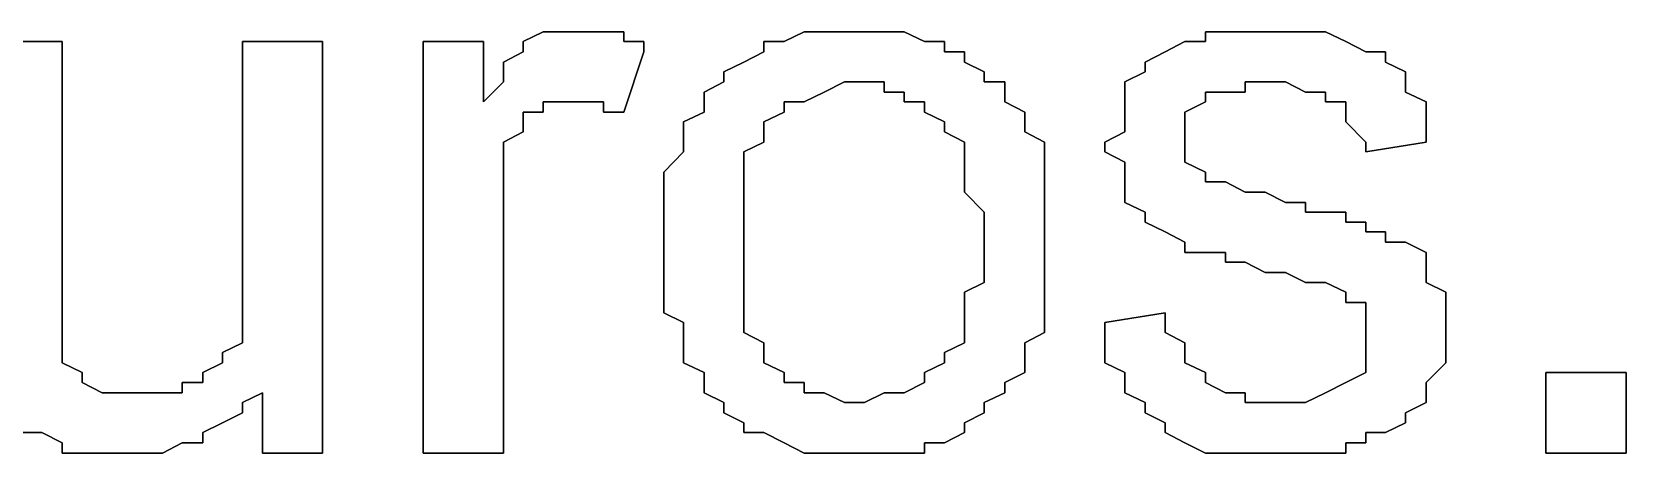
# Model space of a CAD drawing. Header units: metres. Extents: x 2.9 to 42.8, y 1.7 to 28.7.
# Drawn here: x 40.4406 to 40.7211, y 17.8364 to 17.9105 of the extents above; entities that cross this region are included whole.
import ezdxf

# ---------------------------------------------------------------- set-up
doc = ezdxf.new("R2010")
doc.units = ezdxf.units.M
doc.layers.add('GRIS', color=8, linetype='Continuous')

msp = doc.modelspace()

# ---------------------------------------------------------------- linework, layer by layer
at = {"layer": 'GRIS', "lineweight": -3}
for points in [[(40.5306, 17.9105), (40.5271, 17.9088), (40.5306, 17.9105)], [(40.5342, 17.9105), (40.5306, 17.9105), (40.5342, 17.9105)], [(40.5377, 17.9105), (40.5342, 17.9105), (40.5377, 17.9105)], [(40.5412, 17.9105), (40.5377, 17.9105), (40.5412, 17.9105)], [(40.5448, 17.9105), (40.5412, 17.9105), (40.5448, 17.9105)], [(40.5448, 17.9088), (40.5448, 17.9105), (40.5448, 17.9088)], [(40.5765, 17.9105), (40.573, 17.9088), (40.5765, 17.9105)], [(40.58, 17.9105), (40.5765, 17.9105), (40.58, 17.9105)], [(40.5836, 17.9105), (40.58, 17.9105), (40.5836, 17.9105)], [(40.5871, 17.9105), (40.5836, 17.9105), (40.5871, 17.9105)], [(40.5906, 17.9105), (40.5871, 17.9105), (40.5906, 17.9105)], [(40.5941, 17.9105), (40.5906, 17.9105), (40.5941, 17.9105)], [(40.5977, 17.9088), (40.5941, 17.9105), (40.5977, 17.9088)], [(40.6506, 17.9105), (40.6471, 17.9105), (40.6506, 17.9105)], [(40.6471, 17.9105), (40.6471, 17.9088), (40.6471, 17.9105)], [(40.6541, 17.9105), (40.6506, 17.9105), (40.6541, 17.9105)], [(40.6576, 17.9105), (40.6541, 17.9105), (40.6576, 17.9105)], [(40.6612, 17.9105), (40.6576, 17.9105), (40.6612, 17.9105)], [(40.6647, 17.9105), (40.6612, 17.9105), (40.6647, 17.9105)], [(40.6682, 17.9105), (40.6647, 17.9105), (40.6682, 17.9105)], [(40.6718, 17.9088), (40.6682, 17.9105), (40.6718, 17.9088)], [(40.446, 17.9088), (40.4319, 17.9088), (40.446, 17.9088)], [(40.446, 17.87), (40.446, 17.9088), (40.446, 17.87)], [(40.4918, 17.9088), (40.4777, 17.9088), (40.4918, 17.9088)], [(40.4777, 17.9088), (40.4777, 17.87), (40.4777, 17.9088)], [(40.4918, 17.8364), (40.4918, 17.9088), (40.4918, 17.8364)], [(40.5201, 17.9088), (40.5095, 17.9088), (40.5201, 17.9088)], [(40.5095, 17.9088), (40.5095, 17.8364), (40.5095, 17.9088)], [(40.5201, 17.8982), (40.5201, 17.9088), (40.5201, 17.8982)], [(40.5271, 17.907), (40.5236, 17.9052), (40.5271, 17.907)], [(40.5271, 17.9088), (40.5271, 17.907), (40.5271, 17.9088)], [(40.5483, 17.9088), (40.5448, 17.9088), (40.5483, 17.9088)], [(40.5448, 17.8964), (40.5483, 17.907), (40.5448, 17.8964)], [(40.5483, 17.907), (40.5483, 17.9088), (40.5483, 17.907)], [(40.5694, 17.907), (40.5659, 17.9052), (40.5694, 17.907)], [(40.573, 17.9088), (40.5694, 17.9088), (40.573, 17.9088)], [(40.5694, 17.9088), (40.5694, 17.907), (40.5694, 17.9088)], [(40.6012, 17.9088), (40.5977, 17.9088), (40.6012, 17.9088)], [(40.6012, 17.907), (40.6012, 17.9088), (40.6012, 17.907)], [(40.6047, 17.907), (40.6012, 17.907), (40.6047, 17.907)], [(40.6047, 17.9052), (40.6047, 17.907), (40.6047, 17.9052)], [(40.64, 17.907), (40.6365, 17.9052), (40.64, 17.907)], [(40.6435, 17.9088), (40.64, 17.907), (40.6435, 17.9088)], [(40.6471, 17.9088), (40.6435, 17.9088), (40.6471, 17.9088)], [(40.6753, 17.907), (40.6718, 17.9088), (40.6753, 17.907)], [(40.6788, 17.907), (40.6753, 17.907), (40.6788, 17.907)], [(40.6788, 17.9052), (40.6788, 17.907), (40.6788, 17.9052)], [(40.5236, 17.9052), (40.5236, 17.9035), (40.5236, 17.9052)], [(40.5659, 17.9052), (40.5624, 17.9035), (40.5659, 17.9052)], [(40.6082, 17.9035), (40.6047, 17.9052), (40.6082, 17.9035)], [(40.6365, 17.9052), (40.6365, 17.9035), (40.6365, 17.9052)], [(40.6823, 17.9035), (40.6788, 17.9052), (40.6823, 17.9035)], [(40.5236, 17.9017), (40.5201, 17.8982), (40.5236, 17.9017)], [(40.5236, 17.9035), (40.5236, 17.9017), (40.5236, 17.9035)], [(40.5624, 17.9017), (40.5589, 17.8999), (40.5624, 17.9017)], [(40.5624, 17.9035), (40.5624, 17.9017), (40.5624, 17.9035)], [(40.58, 17.8999), (40.5836, 17.9017), (40.58, 17.8999)], [(40.5836, 17.9017), (40.5871, 17.9017), (40.5836, 17.9017)], [(40.5871, 17.9017), (40.5906, 17.9017), (40.5871, 17.9017)], [(40.5906, 17.9017), (40.5906, 17.8999), (40.5906, 17.9017)], [(40.6082, 17.9017), (40.6082, 17.9035), (40.6082, 17.9017)], [(40.6118, 17.9017), (40.6082, 17.9017), (40.6118, 17.9017)], [(40.6118, 17.8999), (40.6118, 17.9017), (40.6118, 17.8999)], [(40.6365, 17.9035), (40.6329, 17.9017), (40.6365, 17.9035)], [(40.6329, 17.9017), (40.6329, 17.8999), (40.6329, 17.9017)], [(40.6541, 17.8999), (40.6541, 17.9017), (40.6541, 17.8999)], [(40.6541, 17.9017), (40.6576, 17.9017), (40.6541, 17.9017)], [(40.6576, 17.9017), (40.6612, 17.9017), (40.6576, 17.9017)], [(40.6612, 17.9017), (40.6647, 17.8999), (40.6612, 17.9017)], [(40.6823, 17.9017), (40.6823, 17.9035), (40.6823, 17.9017)], [(40.6823, 17.8999), (40.6823, 17.9017), (40.6823, 17.8999)], [(40.5589, 17.8999), (40.5589, 17.8982), (40.5589, 17.8999)], [(40.5765, 17.8982), (40.58, 17.8999), (40.5765, 17.8982)], [(40.5906, 17.8999), (40.5941, 17.8999), (40.5906, 17.8999)], [(40.5941, 17.8999), (40.5941, 17.8982), (40.5941, 17.8999)], [(40.6118, 17.8982), (40.6118, 17.8999), (40.6118, 17.8982)], [(40.6329, 17.8999), (40.6329, 17.8982), (40.6329, 17.8999)], [(40.6471, 17.8982), (40.6471, 17.8999), (40.6471, 17.8982)], [(40.6471, 17.8999), (40.6506, 17.8999), (40.6471, 17.8999)], [(40.6506, 17.8999), (40.6541, 17.8999), (40.6506, 17.8999)], [(40.6647, 17.8999), (40.6682, 17.8999), (40.6647, 17.8999)], [(40.6682, 17.8999), (40.6682, 17.8982), (40.6682, 17.8999)], [(40.6859, 17.8982), (40.6823, 17.8999), (40.6859, 17.8982)], [(40.5271, 17.8947), (40.5271, 17.8964), (40.5271, 17.8947)], [(40.5271, 17.8964), (40.5306, 17.8964), (40.5271, 17.8964)], [(40.5306, 17.8964), (40.5306, 17.8982), (40.5306, 17.8964)], [(40.5306, 17.8982), (40.5342, 17.8982), (40.5306, 17.8982)], [(40.5342, 17.8982), (40.5377, 17.8982), (40.5342, 17.8982)], [(40.5377, 17.8982), (40.5412, 17.8982), (40.5377, 17.8982)], [(40.5412, 17.8982), (40.5412, 17.8964), (40.5412, 17.8982)], [(40.5412, 17.8964), (40.5448, 17.8964), (40.5412, 17.8964)], [(40.5589, 17.8964), (40.5553, 17.8947), (40.5589, 17.8964)], [(40.5589, 17.8982), (40.5589, 17.8964), (40.5589, 17.8982)], [(40.5694, 17.8947), (40.573, 17.8964), (40.5694, 17.8947)], [(40.573, 17.8964), (40.573, 17.8982), (40.573, 17.8964)], [(40.573, 17.8982), (40.5765, 17.8982), (40.573, 17.8982)], [(40.5941, 17.8982), (40.5977, 17.8982), (40.5941, 17.8982)], [(40.5977, 17.8982), (40.5977, 17.8964), (40.5977, 17.8982)], [(40.5977, 17.8964), (40.6012, 17.8947), (40.5977, 17.8964)], [(40.6153, 17.8964), (40.6118, 17.8982), (40.6153, 17.8964)], [(40.6153, 17.8947), (40.6153, 17.8964), (40.6153, 17.8947)], [(40.6329, 17.8982), (40.6329, 17.8947), (40.6329, 17.8982)], [(40.6435, 17.8964), (40.6471, 17.8982), (40.6435, 17.8964)], [(40.6435, 17.8947), (40.6435, 17.8964), (40.6435, 17.8947)], [(40.6682, 17.8982), (40.6718, 17.8982), (40.6682, 17.8982)], [(40.6718, 17.8982), (40.6718, 17.8964), (40.6718, 17.8982)], [(40.6718, 17.8964), (40.6718, 17.8947), (40.6718, 17.8964)], [(40.6859, 17.8964), (40.6859, 17.8982), (40.6859, 17.8964)], [(40.6859, 17.8929), (40.6859, 17.8964), (40.6859, 17.8929)], [(40.5236, 17.8911), (40.5271, 17.8929), (40.5236, 17.8911)], [(40.5271, 17.8929), (40.5271, 17.8947), (40.5271, 17.8929)], [(40.5553, 17.8947), (40.5553, 17.8929), (40.5553, 17.8947)], [(40.5553, 17.8929), (40.5553, 17.8911), (40.5553, 17.8929)], [(40.5694, 17.8929), (40.5694, 17.8947), (40.5694, 17.8929)], [(40.5694, 17.8911), (40.5694, 17.8929), (40.5694, 17.8911)], [(40.6012, 17.8947), (40.6012, 17.8929), (40.6012, 17.8947)], [(40.6012, 17.8929), (40.6047, 17.8911), (40.6012, 17.8929)], [(40.6153, 17.8929), (40.6153, 17.8947), (40.6153, 17.8929)], [(40.6188, 17.8911), (40.6153, 17.8929), (40.6188, 17.8911)], [(40.6329, 17.8929), (40.6294, 17.8911), (40.6329, 17.8929)], [(40.6329, 17.8947), (40.6329, 17.8929), (40.6329, 17.8947)], [(40.6435, 17.8929), (40.6435, 17.8947), (40.6435, 17.8929)], [(40.6435, 17.8911), (40.6435, 17.8929), (40.6435, 17.8911)], [(40.6718, 17.8947), (40.6753, 17.8911), (40.6718, 17.8947)], [(40.6859, 17.8911), (40.6859, 17.8929), (40.6859, 17.8911)], [(40.5236, 17.8894), (40.5236, 17.8911), (40.5236, 17.8894)], [(40.5553, 17.8911), (40.5553, 17.8894), (40.5553, 17.8911)], [(40.5659, 17.8894), (40.5694, 17.8911), (40.5659, 17.8894)], [(40.6047, 17.8911), (40.6047, 17.8894), (40.6047, 17.8911)], [(40.6188, 17.8876), (40.6188, 17.8911), (40.6188, 17.8876)], [(40.6294, 17.8911), (40.6294, 17.8894), (40.6294, 17.8911)], [(40.6435, 17.8894), (40.6435, 17.8911), (40.6435, 17.8894)], [(40.6753, 17.8911), (40.6753, 17.8894), (40.6753, 17.8911)], [(40.6753, 17.8894), (40.6859, 17.8911), (40.6753, 17.8894)], [(40.5236, 17.8876), (40.5236, 17.8894), (40.5236, 17.8876)], [(40.5236, 17.8841), (40.5236, 17.8876), (40.5236, 17.8841)], [(40.5553, 17.8894), (40.5518, 17.8858), (40.5553, 17.8894)], [(40.5659, 17.8876), (40.5659, 17.8894), (40.5659, 17.8876)], [(40.5659, 17.8841), (40.5659, 17.8876), (40.5659, 17.8841)], [(40.6047, 17.8894), (40.6047, 17.8858), (40.6047, 17.8894)], [(40.6188, 17.8858), (40.6188, 17.8876), (40.6188, 17.8858)], [(40.6294, 17.8894), (40.6329, 17.8876), (40.6294, 17.8894)], [(40.6329, 17.8876), (40.6329, 17.8858), (40.6329, 17.8876)], [(40.6435, 17.8876), (40.6435, 17.8894), (40.6435, 17.8876)], [(40.6471, 17.8858), (40.6435, 17.8876), (40.6471, 17.8858)], [(40.5518, 17.8858), (40.5518, 17.8841), (40.5518, 17.8858)], [(40.6047, 17.8858), (40.6047, 17.8841), (40.6047, 17.8858)], [(40.6188, 17.8841), (40.6188, 17.8858), (40.6188, 17.8841)], [(40.6329, 17.8858), (40.6329, 17.8823), (40.6329, 17.8858)], [(40.6471, 17.8841), (40.6471, 17.8858), (40.6471, 17.8841)], [(40.5236, 17.8823), (40.5236, 17.8841), (40.5236, 17.8823)], [(40.5236, 17.8805), (40.5236, 17.8823), (40.5236, 17.8805)], [(40.5518, 17.8841), (40.5518, 17.8823), (40.5518, 17.8841)], [(40.5518, 17.8823), (40.5518, 17.8788), (40.5518, 17.8823)], [(40.5659, 17.8823), (40.5659, 17.8841), (40.5659, 17.8823)], [(40.5659, 17.8805), (40.5659, 17.8823), (40.5659, 17.8805)], [(40.6047, 17.8841), (40.6047, 17.8823), (40.6047, 17.8841)], [(40.6047, 17.8823), (40.6082, 17.8788), (40.6047, 17.8823)], [(40.6188, 17.8805), (40.6188, 17.8841), (40.6188, 17.8805)], [(40.6329, 17.8823), (40.6329, 17.8805), (40.6329, 17.8823)], [(40.6506, 17.8841), (40.6471, 17.8841), (40.6506, 17.8841)], [(40.6541, 17.8823), (40.6506, 17.8841), (40.6541, 17.8823)], [(40.6576, 17.8823), (40.6541, 17.8823), (40.6576, 17.8823)], [(40.6612, 17.8805), (40.6576, 17.8823), (40.6612, 17.8805)], [(40.5236, 17.877), (40.5236, 17.8805), (40.5236, 17.877)], [(40.5518, 17.8788), (40.5518, 17.877), (40.5518, 17.8788)], [(40.5659, 17.877), (40.5659, 17.8805), (40.5659, 17.877)], [(40.6082, 17.8788), (40.6082, 17.877), (40.6082, 17.8788)], [(40.6188, 17.8788), (40.6188, 17.8805), (40.6188, 17.8788)], [(40.6188, 17.8753), (40.6188, 17.8788), (40.6188, 17.8753)], [(40.6329, 17.8805), (40.6365, 17.8788), (40.6329, 17.8805)], [(40.6365, 17.8788), (40.6365, 17.877), (40.6365, 17.8788)], [(40.6647, 17.8805), (40.6612, 17.8805), (40.6647, 17.8805)], [(40.6647, 17.8788), (40.6647, 17.8805), (40.6647, 17.8788)], [(40.6682, 17.8788), (40.6647, 17.8788), (40.6682, 17.8788)], [(40.6718, 17.8788), (40.6682, 17.8788), (40.6718, 17.8788)], [(40.6718, 17.877), (40.6718, 17.8788), (40.6718, 17.877)], [(40.5236, 17.8753), (40.5236, 17.877), (40.5236, 17.8753)], [(40.5518, 17.877), (40.5518, 17.8735), (40.5518, 17.877)], [(40.5659, 17.8753), (40.5659, 17.877), (40.5659, 17.8753)], [(40.6082, 17.877), (40.6082, 17.8735), (40.6082, 17.877)], [(40.6365, 17.877), (40.64, 17.8753), (40.6365, 17.877)], [(40.6753, 17.877), (40.6718, 17.877), (40.6753, 17.877)], [(40.6753, 17.8753), (40.6753, 17.877), (40.6753, 17.8753)], [(40.5236, 17.8364), (40.5236, 17.8753), (40.5236, 17.8364)], [(40.5518, 17.8735), (40.5518, 17.8717), (40.5518, 17.8735)], [(40.5659, 17.8735), (40.5659, 17.8753), (40.5659, 17.8735)], [(40.5659, 17.87), (40.5659, 17.8735), (40.5659, 17.87)], [(40.6082, 17.8735), (40.6082, 17.8717), (40.6082, 17.8735)], [(40.6188, 17.8717), (40.6188, 17.8753), (40.6188, 17.8717)], [(40.64, 17.8753), (40.6435, 17.8735), (40.64, 17.8753)], [(40.6435, 17.8735), (40.6435, 17.8717), (40.6435, 17.8735)], [(40.6788, 17.8753), (40.6753, 17.8753), (40.6788, 17.8753)], [(40.6788, 17.8735), (40.6788, 17.8753), (40.6788, 17.8735)], [(40.6823, 17.8735), (40.6788, 17.8735), (40.6823, 17.8735)], [(40.6859, 17.8717), (40.6823, 17.8735), (40.6859, 17.8717)], [(40.5518, 17.8717), (40.5518, 17.8682), (40.5518, 17.8717)], [(40.6082, 17.8717), (40.6082, 17.87), (40.6082, 17.8717)], [(40.6188, 17.8682), (40.6188, 17.8717), (40.6188, 17.8682)], [(40.6435, 17.8717), (40.6471, 17.8717), (40.6435, 17.8717)], [(40.6471, 17.8717), (40.6506, 17.8717), (40.6471, 17.8717)], [(40.6506, 17.8717), (40.6506, 17.87), (40.6506, 17.8717)], [(40.6859, 17.87), (40.6859, 17.8717), (40.6859, 17.87)], [(40.446, 17.8664), (40.446, 17.87), (40.446, 17.8664)], [(40.4777, 17.87), (40.4777, 17.8682), (40.4777, 17.87)], [(40.4777, 17.8682), (40.4777, 17.8647), (40.4777, 17.8682)], [(40.5518, 17.8682), (40.5518, 17.8664), (40.5518, 17.8682)], [(40.5659, 17.8682), (40.5659, 17.87), (40.5659, 17.8682)], [(40.5659, 17.8647), (40.5659, 17.8682), (40.5659, 17.8647)], [(40.6082, 17.87), (40.6082, 17.8664), (40.6082, 17.87)], [(40.6188, 17.8664), (40.6188, 17.8682), (40.6188, 17.8664)], [(40.6506, 17.87), (40.6541, 17.87), (40.6506, 17.87)], [(40.6541, 17.87), (40.6576, 17.8682), (40.6541, 17.87)], [(40.6576, 17.8682), (40.6612, 17.8682), (40.6576, 17.8682)], [(40.6612, 17.8682), (40.6647, 17.8664), (40.6612, 17.8682)], [(40.6859, 17.8682), (40.6859, 17.87), (40.6859, 17.8682)], [(40.6859, 17.8664), (40.6859, 17.8682), (40.6859, 17.8664)], [(40.446, 17.8629), (40.446, 17.8664), (40.446, 17.8629)], [(40.4777, 17.8647), (40.4777, 17.8629), (40.4777, 17.8647)], [(40.5518, 17.8664), (40.5518, 17.8629), (40.5518, 17.8664)], [(40.5659, 17.8629), (40.5659, 17.8647), (40.5659, 17.8629)], [(40.6082, 17.8664), (40.6047, 17.8647), (40.6082, 17.8664)], [(40.6047, 17.8647), (40.6047, 17.8611), (40.6047, 17.8647)], [(40.6188, 17.8629), (40.6188, 17.8664), (40.6188, 17.8629)], [(40.6647, 17.8664), (40.6682, 17.8664), (40.6647, 17.8664)], [(40.6682, 17.8664), (40.6718, 17.8647), (40.6682, 17.8664)], [(40.6718, 17.8647), (40.6718, 17.8629), (40.6718, 17.8647)], [(40.6894, 17.8647), (40.6859, 17.8664), (40.6894, 17.8647)], [(40.6894, 17.8629), (40.6894, 17.8647), (40.6894, 17.8629)], [(40.446, 17.8611), (40.446, 17.8629), (40.446, 17.8611)], [(40.4777, 17.8629), (40.4777, 17.8611), (40.4777, 17.8629)], [(40.5518, 17.8629), (40.5518, 17.8611), (40.5518, 17.8629)], [(40.5659, 17.8611), (40.5659, 17.8629), (40.5659, 17.8611)], [(40.6188, 17.8611), (40.6188, 17.8629), (40.6188, 17.8611)], [(40.6718, 17.8629), (40.6753, 17.8629), (40.6718, 17.8629)], [(40.6753, 17.8629), (40.6753, 17.8611), (40.6753, 17.8629)], [(40.6894, 17.8594), (40.6894, 17.8629), (40.6894, 17.8594)], [(40.446, 17.8594), (40.446, 17.8611), (40.446, 17.8594)], [(40.446, 17.8576), (40.446, 17.8594), (40.446, 17.8576)], [(40.4777, 17.8611), (40.4777, 17.8576), (40.4777, 17.8611)], [(40.5518, 17.8611), (40.5553, 17.8594), (40.5518, 17.8611)], [(40.5553, 17.8594), (40.5553, 17.8558), (40.5553, 17.8594)], [(40.5659, 17.8576), (40.5659, 17.8611), (40.5659, 17.8576)], [(40.6047, 17.8611), (40.6047, 17.8594), (40.6047, 17.8611)], [(40.6047, 17.8594), (40.6047, 17.8576), (40.6047, 17.8594)], [(40.6188, 17.8594), (40.6188, 17.8611), (40.6188, 17.8594)], [(40.6188, 17.8576), (40.6188, 17.8594), (40.6188, 17.8576)], [(40.64, 17.8611), (40.6294, 17.8594), (40.64, 17.8611)], [(40.6294, 17.8594), (40.6294, 17.8576), (40.6294, 17.8594)], [(40.64, 17.8576), (40.64, 17.8611), (40.64, 17.8576)], [(40.6753, 17.8611), (40.6753, 17.8594), (40.6753, 17.8611)], [(40.6753, 17.8594), (40.6753, 17.8576), (40.6753, 17.8594)], [(40.6894, 17.8558), (40.6894, 17.8594), (40.6894, 17.8558)], [(40.446, 17.8558), (40.446, 17.8576), (40.446, 17.8558)], [(40.4777, 17.8576), (40.4777, 17.8558), (40.4777, 17.8576)], [(40.5694, 17.8558), (40.5659, 17.8576), (40.5694, 17.8558)], [(40.6047, 17.8576), (40.6047, 17.8558), (40.6047, 17.8576)], [(40.6153, 17.8558), (40.6188, 17.8576), (40.6153, 17.8558)], [(40.6294, 17.8576), (40.6294, 17.8541), (40.6294, 17.8576)], [(40.6435, 17.8558), (40.64, 17.8576), (40.6435, 17.8558)], [(40.6753, 17.8576), (40.6753, 17.8558), (40.6753, 17.8576)], [(40.446, 17.8541), (40.446, 17.8558), (40.446, 17.8541)], [(40.446, 17.8523), (40.446, 17.8541), (40.446, 17.8523)], [(40.4777, 17.8558), (40.4742, 17.8541), (40.4777, 17.8558)], [(40.4742, 17.8541), (40.4742, 17.8523), (40.4742, 17.8541)], [(40.5553, 17.8558), (40.5553, 17.8541), (40.5553, 17.8558)], [(40.5553, 17.8541), (40.5553, 17.8523), (40.5553, 17.8541)], [(40.5694, 17.8541), (40.5694, 17.8558), (40.5694, 17.8541)], [(40.5694, 17.8523), (40.5694, 17.8541), (40.5694, 17.8523)], [(40.6047, 17.8558), (40.6012, 17.8541), (40.6047, 17.8558)], [(40.6012, 17.8541), (40.6012, 17.8523), (40.6012, 17.8541)], [(40.6153, 17.8523), (40.6153, 17.8558), (40.6153, 17.8523)], [(40.6294, 17.8541), (40.6294, 17.8523), (40.6294, 17.8541)], [(40.6435, 17.8541), (40.6435, 17.8558), (40.6435, 17.8541)], [(40.6435, 17.8523), (40.6435, 17.8541), (40.6435, 17.8523)], [(40.6753, 17.8558), (40.6753, 17.8523), (40.6753, 17.8558)], [(40.6894, 17.8541), (40.6894, 17.8558), (40.6894, 17.8541)], [(40.6894, 17.8523), (40.6894, 17.8541), (40.6894, 17.8523)], [(40.4495, 17.8506), (40.446, 17.8523), (40.4495, 17.8506)], [(40.4742, 17.8523), (40.4707, 17.8506), (40.4742, 17.8523)], [(40.5553, 17.8523), (40.5589, 17.8506), (40.5553, 17.8523)], [(40.573, 17.8506), (40.5694, 17.8523), (40.573, 17.8506)], [(40.6012, 17.8523), (40.5977, 17.8506), (40.6012, 17.8523)], [(40.6153, 17.8506), (40.6153, 17.8523), (40.6153, 17.8506)], [(40.6294, 17.8523), (40.6329, 17.8506), (40.6294, 17.8523)], [(40.6471, 17.8506), (40.6435, 17.8523), (40.6471, 17.8506)], [(40.6753, 17.8523), (40.6753, 17.8506), (40.6753, 17.8523)], [(40.6859, 17.8488), (40.6894, 17.8523), (40.6859, 17.8488)], [(40.4495, 17.8488), (40.4495, 17.8506), (40.4495, 17.8488)], [(40.453, 17.847), (40.4495, 17.8488), (40.453, 17.847)], [(40.4707, 17.8488), (40.4671, 17.8488), (40.4707, 17.8488)], [(40.4671, 17.8488), (40.4671, 17.847), (40.4671, 17.8488)], [(40.4707, 17.8506), (40.4707, 17.8488), (40.4707, 17.8506)], [(40.5589, 17.8506), (40.5589, 17.8488), (40.5589, 17.8506)], [(40.5589, 17.8488), (40.5589, 17.847), (40.5589, 17.8488)], [(40.573, 17.8488), (40.573, 17.8506), (40.573, 17.8488)], [(40.5765, 17.8488), (40.573, 17.8488), (40.5765, 17.8488)], [(40.5765, 17.847), (40.5765, 17.8488), (40.5765, 17.847)], [(40.5977, 17.8488), (40.5941, 17.847), (40.5977, 17.8488)], [(40.5977, 17.8506), (40.5977, 17.8488), (40.5977, 17.8506)], [(40.6118, 17.8488), (40.6153, 17.8506), (40.6118, 17.8488)], [(40.6118, 17.847), (40.6118, 17.8488), (40.6118, 17.847)], [(40.6329, 17.8506), (40.6329, 17.8488), (40.6329, 17.8506)], [(40.6329, 17.8488), (40.6329, 17.847), (40.6329, 17.8488)], [(40.6471, 17.8488), (40.6471, 17.8506), (40.6471, 17.8488)], [(40.6506, 17.847), (40.6471, 17.8488), (40.6506, 17.847)], [(40.6718, 17.8488), (40.6682, 17.847), (40.6718, 17.8488)], [(40.6753, 17.8506), (40.6718, 17.8488), (40.6753, 17.8506)], [(40.6859, 17.847), (40.6859, 17.8488), (40.6859, 17.847)], [(40.7211, 17.8506), (40.707, 17.8506), (40.7211, 17.8506)], [(40.707, 17.8506), (40.707, 17.8364), (40.707, 17.8506)], [(40.7211, 17.8364), (40.7211, 17.8506), (40.7211, 17.8364)], [(40.4566, 17.847), (40.453, 17.847), (40.4566, 17.847)], [(40.4601, 17.847), (40.4566, 17.847), (40.4601, 17.847)], [(40.4636, 17.847), (40.4601, 17.847), (40.4636, 17.847)], [(40.4671, 17.847), (40.4636, 17.847), (40.4671, 17.847)], [(40.4777, 17.8453), (40.4812, 17.847), (40.4777, 17.8453)], [(40.4777, 17.8435), (40.4777, 17.8453), (40.4777, 17.8435)], [(40.4812, 17.847), (40.4812, 17.8364), (40.4812, 17.847)], [(40.5589, 17.847), (40.5624, 17.8453), (40.5589, 17.847)], [(40.5624, 17.8453), (40.5624, 17.8435), (40.5624, 17.8453)], [(40.58, 17.847), (40.5765, 17.847), (40.58, 17.847)], [(40.5836, 17.8453), (40.58, 17.847), (40.5836, 17.8453)], [(40.5871, 17.8453), (40.5836, 17.8453), (40.5871, 17.8453)], [(40.5906, 17.847), (40.5871, 17.8453), (40.5906, 17.847)], [(40.5941, 17.847), (40.5906, 17.847), (40.5941, 17.847)], [(40.6082, 17.8453), (40.6118, 17.847), (40.6082, 17.8453)], [(40.6082, 17.8435), (40.6082, 17.8453), (40.6082, 17.8435)], [(40.6329, 17.847), (40.6365, 17.8453), (40.6329, 17.847)], [(40.6365, 17.8453), (40.6365, 17.8435), (40.6365, 17.8453)], [(40.6541, 17.847), (40.6506, 17.847), (40.6541, 17.847)], [(40.6541, 17.8453), (40.6541, 17.847), (40.6541, 17.8453)], [(40.6576, 17.8453), (40.6541, 17.8453), (40.6576, 17.8453)], [(40.6612, 17.8453), (40.6576, 17.8453), (40.6612, 17.8453)], [(40.6647, 17.8453), (40.6612, 17.8453), (40.6647, 17.8453)], [(40.6682, 17.847), (40.6647, 17.8453), (40.6682, 17.847)], [(40.6823, 17.8435), (40.6859, 17.8453), (40.6823, 17.8435)], [(40.6859, 17.8453), (40.6859, 17.847), (40.6859, 17.8453)], [(40.4742, 17.8417), (40.4777, 17.8435), (40.4742, 17.8417)], [(40.5624, 17.8435), (40.5659, 17.8417), (40.5624, 17.8435)], [(40.6047, 17.8417), (40.6082, 17.8435), (40.6047, 17.8417)], [(40.6365, 17.8435), (40.64, 17.8417), (40.6365, 17.8435)], [(40.6823, 17.8417), (40.6823, 17.8435), (40.6823, 17.8417)], [(40.4389, 17.84), (40.4424, 17.84), (40.4389, 17.84)], [(40.4424, 17.84), (40.446, 17.8382), (40.4424, 17.84)], [(40.4707, 17.84), (40.4742, 17.8417), (40.4707, 17.84)], [(40.4707, 17.8382), (40.4707, 17.84), (40.4707, 17.8382)], [(40.5659, 17.8417), (40.5659, 17.84), (40.5659, 17.8417)], [(40.5659, 17.84), (40.5694, 17.84), (40.5659, 17.84)], [(40.5694, 17.84), (40.573, 17.8382), (40.5694, 17.84)], [(40.6012, 17.8382), (40.6047, 17.84), (40.6012, 17.8382)], [(40.6047, 17.84), (40.6047, 17.8417), (40.6047, 17.84)], [(40.64, 17.8417), (40.64, 17.84), (40.64, 17.8417)], [(40.64, 17.84), (40.6435, 17.8382), (40.64, 17.84)], [(40.6753, 17.8382), (40.6753, 17.84), (40.6753, 17.8382)], [(40.6753, 17.84), (40.6788, 17.84), (40.6753, 17.84)], [(40.6788, 17.84), (40.6823, 17.8417), (40.6788, 17.84)], [(40.446, 17.8382), (40.446, 17.8364), (40.446, 17.8382)], [(40.4636, 17.8364), (40.4671, 17.8382), (40.4636, 17.8364)], [(40.4671, 17.8382), (40.4707, 17.8382), (40.4671, 17.8382)], [(40.573, 17.8382), (40.5765, 17.8364), (40.573, 17.8382)], [(40.5977, 17.8364), (40.5977, 17.8382), (40.5977, 17.8364)], [(40.5977, 17.8382), (40.6012, 17.8382), (40.5977, 17.8382)], [(40.6435, 17.8382), (40.6471, 17.8364), (40.6435, 17.8382)], [(40.6718, 17.8364), (40.6718, 17.8382), (40.6718, 17.8364)], [(40.6718, 17.8382), (40.6753, 17.8382), (40.6718, 17.8382)], [(40.446, 17.8364), (40.4495, 17.8364), (40.446, 17.8364)], [(40.4495, 17.8364), (40.453, 17.8364), (40.4495, 17.8364)], [(40.453, 17.8364), (40.4566, 17.8364), (40.453, 17.8364)], [(40.4566, 17.8364), (40.4601, 17.8364), (40.4566, 17.8364)], [(40.4601, 17.8364), (40.4636, 17.8364), (40.4601, 17.8364)], [(40.4812, 17.8364), (40.4918, 17.8364), (40.4812, 17.8364)], [(40.5095, 17.8364), (40.5236, 17.8364), (40.5095, 17.8364)], [(40.5765, 17.8364), (40.58, 17.8364), (40.5765, 17.8364)], [(40.58, 17.8364), (40.5836, 17.8364), (40.58, 17.8364)], [(40.5836, 17.8364), (40.5871, 17.8364), (40.5836, 17.8364)], [(40.5871, 17.8364), (40.5906, 17.8364), (40.5871, 17.8364)], [(40.5906, 17.8364), (40.5941, 17.8364), (40.5906, 17.8364)], [(40.5941, 17.8364), (40.5977, 17.8364), (40.5941, 17.8364)], [(40.6471, 17.8364), (40.6506, 17.8364), (40.6471, 17.8364)], [(40.6506, 17.8364), (40.6541, 17.8364), (40.6506, 17.8364)], [(40.6541, 17.8364), (40.6576, 17.8364), (40.6541, 17.8364)], [(40.6576, 17.8364), (40.6612, 17.8364), (40.6576, 17.8364)], [(40.6612, 17.8364), (40.6647, 17.8364), (40.6612, 17.8364)], [(40.6647, 17.8364), (40.6682, 17.8364), (40.6647, 17.8364)], [(40.6682, 17.8364), (40.6718, 17.8364), (40.6682, 17.8364)], [(40.707, 17.8364), (40.7211, 17.8364), (40.707, 17.8364)]]:
    msp.add_lwpolyline(points, dxfattribs=at)

doc.saveas('drawing.dxf')
